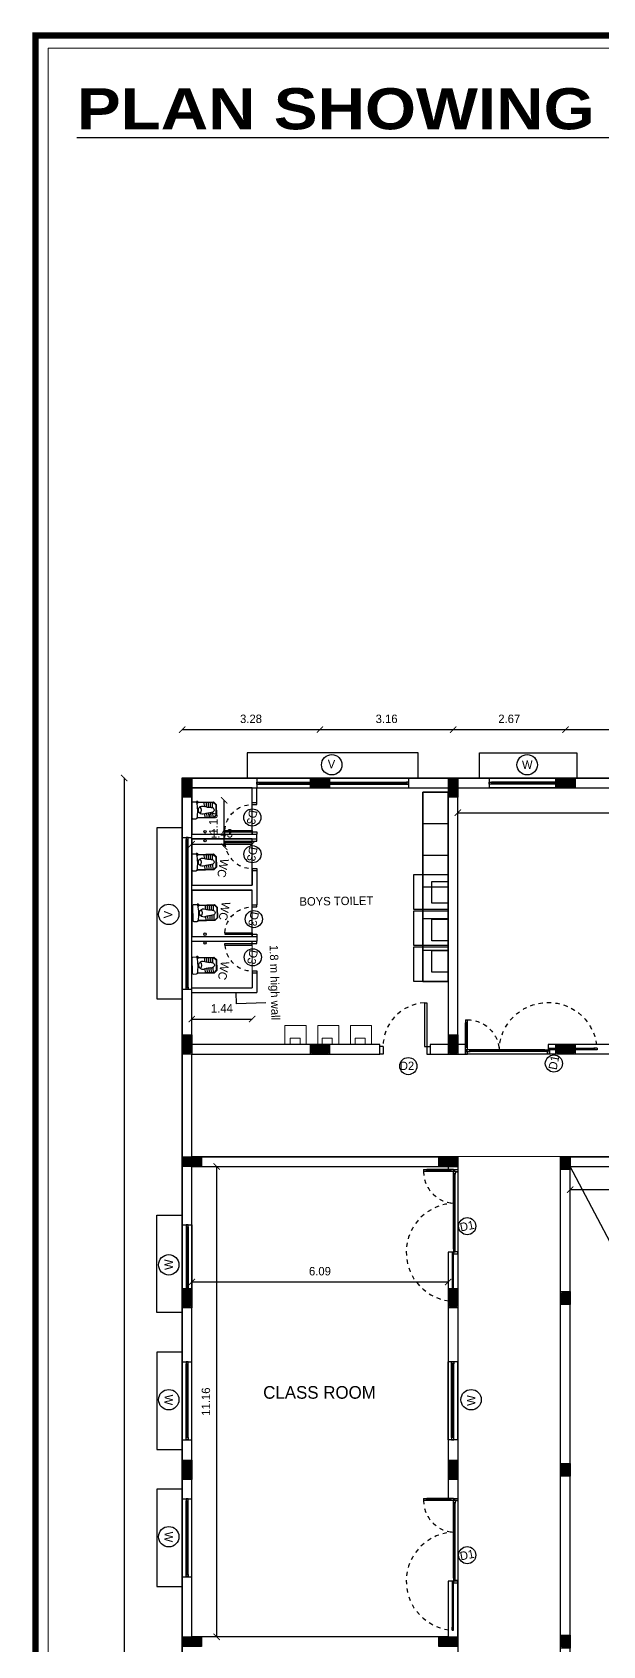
# Model space of a CAD drawing. Header units: metres. Extents: x 6102560 to 6120122, y -6664095 to -6659794.
# Drawn here: x 6102559.62 to 6102573.17, y -6659897.64 to -6659859.34 of the extents above; entities that cross this region are included whole.
import ezdxf

# ---------------------------------------------------------------- set-up
doc = ezdxf.new("R2010")
doc.units = ezdxf.units.M
doc.header["$LTSCALE"] = 500
doc.header["$MEASUREMENT"] = 0
for name, pattern in [('DASHED2', [0.375, 0.25, -0.125]), ('HIDDEN', [0.375, 0.25, -0.125]), ('PHANTOM2', [1.25, 0.625, -0.125, 0.125, -0.125, 0.125, -0.125])]:
    doc.linetypes.add(name, pattern=pattern)
doc.layers.get('0').update_dxf_attribs({"linetype": 'CONTINUOUS'})
doc.layers.get('Defpoints').update_dxf_attribs({"linetype": 'CONTINUOUS'})
for name, color, linetype in [('above', 250, 'DASHED2'), ('Bldg', 44, 'CONTINUOUS'), ('BLK_1_FLR_0_BLT_UP_AREA_DEDUCT', 26, 'CONTINUOUS'), ('BLK_1_FLR_0_CARPET_AREA', 10, 'CONTINUOUS'), ('BLK_1_FLR_0_CHAJJA', 6, 'CONTINUOUS'), ('BLK_1_FLR_0_REGULAR_ROOM_1', 117, 'CONTINUOUS'), ('BLK_1_FLR_0_URINAL', 235, 'CONTINUOUS'), ('BLK_1_FLR_0_WATER_CLOSET', 213, 'CONTINUOUS'), ('DOORTEXT', 13, 'CONTINUOUS'), ('ED', 30, 'CONTINUOUS'), ('FURN', 156, 'CONTINUOUS'), ('FURN1', 252, 'CONTINUOUS'), ('FURNITURE', 252, 'CONTINUOUS'), ('FURNITURES', 252, 'CONTINUOUS'), ('norms', 4, 'CONTINUOUS'), ('railing', 14, 'CONTINUOUS'), ('TEXT', 4, 'CONTINUOUS'), ('TOILET', 8, 'CONTINUOUS'), ('W-SCH', 205, 'CONTINUOUS'), ('wall', 125, 'CONTINUOUS'), ('WALL TILE', 251, 'CONTINUOUS'), ('wall1', 125, 'CONTINUOUS'), ('WINDOWS', 252, 'CONTINUOUS')]:
    doc.layers.add(name, color=color, linetype=linetype)
doc.layers.add('BLK_1_FLR_0_BATH', color=1, linetype='CONTINUOUS', lineweight=0)
doc.layers.add('BLK_1_FLR_1_WASH', color=243, linetype='CONTINUOUS', lineweight=5)
doc.layers.add('BLK_1_FLR_0_BLT_UP_AREA', color=26, linetype='CONTINUOUS', plot=False)
doc.styles.add('56', font='')
doc.styles.add('RM', font='GOTHIC.TTF')
doc.styles.add('S2', font='GOTHIC.TTF')
doc.styles.add('USA TEXT', font='GOTHIC.TTF')
doc.styles.get('56').set_extended_font_data('Arial Black')
doc.dimstyles.new('1-100-ED', dxfattribs={"dimtxt": 0.2, "dimasz": 0.15, "dimexe": 0.18, "dimexo": 0.0625, "dimgap": 0.15, "dimtad": 1, "dimzin": 0, "dimdsep": 46, "dimtxsty": 'USA TEXT', "dimblk": 'ARCHTICK', "dimcen": 0.1, "dimse1": 1, "dimse2": 1, "dimclrd": 256, "dimclrt": 256, "dimadec": 0, "dimazin": 0, "dimtfac": 1, "dimtofl": 0, "dimtmove": 0, "dimatfit": 3, "dimldrblk": 'ARCHTICK', "dimfxl": 0, "dimtolj": 1, "dimtzin": 0, "dimarcsym": 0})

# ---------------------------------------------------------------- blocks, each defined once
blk = doc.blocks.new('A$C62665808')
at = {"layer": 'FURNITURES', "color": 233}
for p, q in [((512, 100), (437, 100)), ((450, 62), (512, 62)), ((500, 78), (500, 84)), ((512, 84), (500, 84)), ((512, 78), (500, 78)), ((512, 84), (512, 100)), ((512, 62), (512, 78)), ((2288, 84), (2288, 100)), ((2288, 100), (2363, 100)), ((2288, 84), (2300, 84)), ((2288, 62), (2288, 78)), ((2288, 78), (2300, 78)), ((2350, 62), (2288, 62)), ((2300, 78), (2300, 84))]:
    blk.add_line(p, q, dxfattribs=at)
at = {"layer": 'FURNITURES', "color": 250}
for p, q in [((512, 100), (2288, 100)), ((512, 84), (2300, 84)), ((512, 78), (2300, 78)), ((512, 62), (2288, 62))]:
    blk.add_line(p, q, dxfattribs=at)
at = {"layer": 'FURNITURES', "color": 250, "linetype": 'HIDDEN', "ltscale": 0.5}
for centre, radius, start, end in [((437, 62), 1163, 359.9985, 178.1522), ((2350, 62), 750, 89.1025, 179.9987)]:
    blk.add_arc(centre, radius, start, end, dxfattribs=at)
at = {"layer": 'wall', "color": 7}
for p, q in [((2362, 812), (2362, 737)), ((2399, 812), (2362, 812)), ((2399, 812), (2399, 737)), ((2377, 737), (2362, 737)), ((2362, 737), (2363, 175)), ((2378, 175), (2377, 750)), ((2384, 750), (2377, 750)), ((2377, 737), (2377, 750)), ((2384, 175), (2384, 750)), ((2384, 737), (2384, 750)), ((2399, 737), (2384, 737)), ((2400, 175), (2399, 737)), ((-725, 137), (-650, 137)), ((-725, 137), (-725, 100)), ((-725, 100), (-650, 100)), ((363, 122), (-662, 122)), ((-662, 122), (-662, 116)), ((-650, 122), (-662, 122)), ((363, 116), (-662, 116)), ((-650, 116), (-662, 116)), ((-650, 137), (-650, 122)), ((363, 137), (-650, 137)), ((-650, 116), (-650, 100)), ((-650, 100), (363, 100)), ((437, 137), (363, 137)), ((363, 137), (363, 122)), ((363, 122), (375, 122)), ((363, 116), (363, 100)), ((363, 116), (375, 116)), ((363, 100), (437, 100)), ((375, 122), (375, 116)), ((437, 137), (437, 100)), ((437, 62), (437, 100)), ((437, 62), (450, 62)), ((2363, 62), (2350, 62)), ((2378, 175), (2363, 175)), ((2363, 175), (2363, 100)), ((2363, 62), (2363, 100)), ((2400, 100), (2363, 100)), ((2378, 175), (2378, 162)), ((2384, 162), (2378, 162)), ((2400, 175), (2384, 175)), ((2384, 175), (2384, 162)), ((2400, 100), (2400, 175))]:
    blk.add_line(p, q, dxfattribs=at)
for points in [[(437, 100), (400, 100), (400, 0), (450, 0), (450, 62)], [(2363, 100), (2400, 100), (2400, 0), (2350, 0), (2350, 62)]]:
    blk.add_lwpolyline(points, dxfattribs=at)
blk = doc.blocks.new('_ArchTick')
at = {"color": 0, "linetype": 'ByBlock', "const_width": 0.15}
blk.add_lwpolyline([(-0.5, -0.5), (0.5, 0.5)], dxfattribs=at)
blk = doc.blocks.new('*D54')
at = {"layer": 'Defpoints', "color": 0}
for p in [(6102563.412, -6659888.466), (6102569.502, -6659888.466), (6102569.502, -6659889.003)]:
    blk.add_point(p, dxfattribs=at)
at = {"layer": 'ED', "linetype": 'PHANTOM2', "lineweight": -2}
blk.add_line((6102563.412, -6659889.003), (6102569.502, -6659889.003), dxfattribs=at)
at = {"layer": 'ED', "lineweight": -2, "xscale": 0.15, "yscale": 0.15, "zscale": 0.15, "rotation": 180}
blk.add_blockref('_ArchTick', (6102563.412, -6659889.003), dxfattribs=at)
at = {"layer": 'ED', "lineweight": -2, "xscale": 0.15, "yscale": 0.15, "zscale": 0.15}
blk.add_blockref('_ArchTick', (6102569.502, -6659889.003), dxfattribs=at)
at = {"layer": 'ED', "insert": (6102566.457, -6659888.748), "char_height": 0.2, "attachment_point": 5, "style": 'USA TEXT'}
blk.add_mtext('\\A1;6.09', dxfattribs=at)
blk = doc.blocks.new('*D55')
at = {"layer": 'Defpoints', "color": 0}
for p in [(6102563.412, -6659886.262), (6102564.004, -6659886.262), (6102563.412, -6659897.422)]:
    blk.add_point(p, dxfattribs=at)
at = {"layer": 'ED', "linetype": 'PHANTOM2', "lineweight": -2}
blk.add_line((6102564.004, -6659897.422), (6102564.004, -6659886.262), dxfattribs=at)
at = {"layer": 'ED', "lineweight": -2, "xscale": 0.15, "yscale": 0.15, "zscale": 0.15}
for p, rotation in [((6102564.004, -6659886.262), 90), ((6102564.004, -6659897.422), 270)]:
    blk.add_blockref('_ArchTick', p, dxfattribs=dict(at, rotation=rotation))
at = {"layer": 'ED', "insert": (6102563.749, -6659891.842), "char_height": 0.2, "attachment_point": 5, "rotation": 90, "style": 'USA TEXT'}
blk.add_mtext('\\A1;11.16', dxfattribs=at)
blk = doc.blocks.new('*D71')
at = {"layer": 'Defpoints', "color": 0}
for p in [(6102569.732, -6659877.272), (6102579.482, -6659877.272), (6102579.482, -6659877.864)]:
    blk.add_point(p, dxfattribs=at)
at = {"layer": 'ED', "linetype": 'PHANTOM2', "lineweight": -2}
blk.add_line((6102569.732, -6659877.864), (6102579.482, -6659877.864), dxfattribs=at)
at = {"layer": 'ED', "lineweight": -2, "xscale": 0.15, "yscale": 0.15, "zscale": 0.15, "rotation": 180}
blk.add_blockref('_ArchTick', (6102569.732, -6659877.864), dxfattribs=at)
at = {"layer": 'ED', "lineweight": -2, "xscale": 0.15, "yscale": 0.15, "zscale": 0.15}
blk.add_blockref('_ArchTick', (6102579.482, -6659877.864), dxfattribs=at)
at = {"layer": 'ED', "insert": (6102574.607, -6659877.609), "char_height": 0.2, "attachment_point": 5, "style": 'USA TEXT'}
blk.add_mtext('\\A1;9.75', dxfattribs=at)
blk = doc.blocks.new('PIO-DOOR 750')
at = {"layer": 'FURN1'}
for p, q in [((-110, -50), (-110, 0)), ((0, -50), (-110, -50)), ((0, -50), (0, 0)), ((-110, -700), (-110, -750)), ((0, -700), (-110, -700)), ((0, -663), (0, -750)), ((649, -663), (0, -663)), ((649, -700), (0, -700)), ((649, -663), (649, -700))]:
    blk.add_line(p, q, dxfattribs=at)
at = {"layer": 'FURN1', "linetype": 'HIDDEN', "ltscale": 0.5}
blk.add_arc((0, -700), 650, 3.3033, 90.0041, dxfattribs=at)
blk = doc.blocks.new('WC')
at = {"layer": 'FURN'}
for p, q in [((-202, 17), (-202, 96)), ((-185, 0), (185, 0)), ((202, 17), (202, 96))]:
    blk.add_line(p, q, dxfattribs=at)
for centre, major_axis, start_param, end_param in [((-185, 96), (17.2, 1.6), 1.633768, 3.046673), ((-185, 17), (17.1, 2.3), 3.009476, 4.580273), ((0, -1066), (1193, 0), 1.412905, 1.728687), ((187, 99), (42.2, 0.3), 0.348549, 2.672025), ((196, 94), (36.7, -0.3), 0.590762, 2.508204), ((185, 17), (17.1, -2.3), -1.43868, 0.132116), ((185, 96), (17.2, -1.6), 0.09492, 1.507825)]:
    blk.add_ellipse(centre, major_axis=major_axis, ratio=1, start_param=start_param, end_param=end_param, dxfattribs=at)
at = {"layer": 'TOILET'}
for p, q in [((-128, 576), (-190, 514)), ((-190, 514), (-190, 115)), ((-124, 566), (-180, 510)), ((-180, 510), (-180, 119)), ((-55, 489), (-180, 489)), ((-59, 441), (-180, 441)), ((-60, 393), (-180, 393)), ((128, 576), (-128, 576)), ((124, 566), (-124, 566)), ((55, 489), (180, 489)), ((59, 441), (180, 441)), ((60, 393), (180, 393)), ((180, 510), (124, 566)), ((190, 514), (128, 576)), ((180, 141), (180, 510)), ((190, 141), (190, 514)), ((-190, 115), (-188, 113)), ((-69, 345), (-180, 345)), ((-86, 297), (-180, 297)), ((-180, 119), (-176, 114)), ((69, 345), (180, 345)), ((86, 297), (180, 297)), ((176, 114), (180, 119)), ((180, 119), (180, 127)), ((188, 113), (190, 115)), ((190, 115), (190, 130))]:
    blk.add_line(p, q, dxfattribs=at)
for centre, radius, start, end in [((-392, 429), 333, 335.8715, 5.7927), ((0, 463), 61.1, 352.8627, 180.2214), ((347, 420), 288, 173.0841, 206.1539), ((0, 250), 98.1, 153.8461, 26.1539)]:
    blk.add_arc(centre, radius, start, end, dxfattribs=at)
at = {"layer": 'WALL TILE', "ltscale": 0.5}
blk.add_arc((0, 98), 119, 49.7236, 130.2764, dxfattribs=at)
blk = doc.blocks.new('*D74')
at = {"layer": 'Defpoints', "color": 0}
for p in [(6102563.412, -6659882.017), (6102564.847, -6659882.017), (6102564.847, -6659882.763)]:
    blk.add_point(p, dxfattribs=at)
at = {"layer": 'ED', "lineweight": -2}
blk.add_line((6102563.412, -6659882.763), (6102564.847, -6659882.763), dxfattribs=at)
at = {"layer": 'ED', "lineweight": -2, "xscale": 0.15, "yscale": 0.15, "zscale": 0.15, "rotation": 180}
blk.add_blockref('_ArchTick', (6102563.412, -6659882.763), dxfattribs=at)
at = {"layer": 'ED', "lineweight": -2, "xscale": 0.15, "yscale": 0.15, "zscale": 0.15}
blk.add_blockref('_ArchTick', (6102564.847, -6659882.763), dxfattribs=at)
at = {"layer": 'ED', "insert": (6102564.129, -6659882.508), "char_height": 0.2, "attachment_point": 5, "style": 'USA TEXT'}
blk.add_mtext('\\A1;1.44', dxfattribs=at)
blk = doc.blocks.new('*D75')
at = {"layer": 'Defpoints', "color": 0}
for p in [(6102563.412, -6659878.674), (6102564.847, -6659878.611), (6102564.847, -6659878.674)]:
    blk.add_point(p, dxfattribs=at)
at = {"layer": 'ED', "lineweight": -2}
blk.add_line((6102563.412, -6659878.611), (6102564.847, -6659878.611), dxfattribs=at)
at = {"layer": 'ED', "lineweight": -2, "xscale": 0.15, "yscale": 0.15, "zscale": 0.15, "rotation": 180}
blk.add_blockref('_ArchTick', (6102563.412, -6659878.611), dxfattribs=at)
at = {"layer": 'ED', "lineweight": -2, "xscale": 0.15, "yscale": 0.15, "zscale": 0.15}
blk.add_blockref('_ArchTick', (6102564.847, -6659878.611), dxfattribs=at)
at = {"layer": 'ED', "insert": (6102564.129, -6659878.356), "char_height": 0.2, "attachment_point": 5, "style": 'USA TEXT'}
blk.add_mtext('\\A1;1.43', dxfattribs=at)
blk = doc.blocks.new('*D76')
at = {"layer": 'Defpoints', "color": 0}
for p in [(6102564.129, -6659877.574), (6102564.182, -6659877.574), (6102564.129, -6659878.674)]:
    blk.add_point(p, dxfattribs=at)
at = {"layer": 'ED', "lineweight": -2}
blk.add_line((6102564.182, -6659878.674), (6102564.182, -6659877.574), dxfattribs=at)
at = {"layer": 'ED', "lineweight": -2, "xscale": 0.15, "yscale": 0.15, "zscale": 0.15}
for p, rotation in [((6102564.182, -6659877.574), 90), ((6102564.182, -6659878.674), 270)]:
    blk.add_blockref('_ArchTick', p, dxfattribs=dict(at, rotation=rotation))
at = {"layer": 'ED', "insert": (6102563.927, -6659878.124), "char_height": 0.2, "attachment_point": 5, "rotation": 90, "style": 'USA TEXT'}
blk.add_mtext('\\A1;1.10', dxfattribs=at)
blk = doc.blocks.new('pillar')
h = blk.add_hatch(color=256)
h.dxf.hatch_style = 1
h.paths.add_polyline_path([(705689.1, -163837.8), (705689.1, -163853.8), (705696.1, -163853.8), (705696.1, -163837.8)])
h = blk.add_hatch(color=256)
h.dxf.hatch_style = 1
h.paths.add_polyline_path([(705809.1, -163844.8), (705825.1, -163844.8), (705825.1, -163837.8), (705809.1, -163837.8)])
h = blk.add_hatch(color=256)
h.dxf.hatch_style = 1
h.paths.add_polyline_path([(705938.1, -163837.8), (705938.1, -163853.8), (705945.1, -163853.8), (705945.1, -163837.8)])
h = blk.add_hatch(color=256)
h.dxf.hatch_style = 1
h.paths.add_polyline_path([(706038.6, -163844.8), (706054.6, -163844.8), (706054.6, -163837.8), (706038.6, -163837.8)])
h = blk.add_hatch(color=256)
h.dxf.hatch_style = 1
h.paths.add_polyline_path([(705689.1, -164077.8), (705689.1, -164093.8), (705696.1, -164093.8), (705696.1, -164077.8)])
h = blk.add_hatch(color=256)
h.dxf.hatch_style = 1
h.paths.add_polyline_path([(705938.1, -164077.8), (705938.1, -164093.8), (705945.1, -164093.8), (705945.1, -164077.8)])
h = blk.add_hatch(color=256)
h.dxf.hatch_style = 1
h.paths.add_polyline_path([(705809.1, -164093.8), (705825.1, -164093.8), (705825.1, -164086.8), (705809.1, -164086.8)])
h = blk.add_hatch(color=256)
h.dxf.hatch_style = 1
h.paths.add_polyline_path([(706038.6, -164093.8), (706054.6, -164093.8), (706054.6, -164086.8), (706038.6, -164086.8)])
h = blk.add_hatch(color=256)
h.dxf.hatch_style = 1
h.paths.add_polyline_path([(705689.1, -164198.8), (705705.1, -164198.8), (705705.1, -164191.8), (705689.1, -164191.8)])
h = blk.add_hatch(color=256)
h.dxf.hatch_style = 1
h.paths.add_polyline_path([(705929.1, -164198.8), (705945.1, -164198.8), (705945.1, -164191.8), (705929.1, -164191.8)])
h = blk.add_hatch(color=256)
h.dxf.hatch_style = 1
h.paths.add_polyline_path([(706050.1, -164191.8), (706043.1, -164191.8), (706043.1, -164201.8), (706050.1, -164201.8)])
h = blk.add_hatch(color=256)
h.dxf.hatch_style = 1
h.paths.add_polyline_path([(705696.1, -164330.8), (705696.1, -164314.8), (705689.1, -164314.8), (705689.1, -164330.8)])
h = blk.add_hatch(color=256)
h.dxf.hatch_style = 1
h.paths.add_polyline_path([(705945.1, -164330.8), (705945.1, -164314.8), (705938.1, -164314.8), (705938.1, -164330.8)])
h = blk.add_hatch(color=256)
h.dxf.hatch_style = 1
h.paths.add_polyline_path([(706043.1, -164327.8), (706050.1, -164327.8), (706050.1, -164317.8), (706043.1, -164317.8)])
h = blk.add_hatch(color=256)
h.dxf.hatch_style = 1
h.paths.add_polyline_path([(705696.1, -164491.3), (705696.1, -164475.3), (705689.1, -164475.3), (705689.1, -164491.3)])
h = blk.add_hatch(color=256)
h.dxf.hatch_style = 1
h.paths.add_polyline_path([(705945.1, -164491.3), (705945.1, -164475.3), (705938.1, -164475.3), (705938.1, -164491.3)])
h = blk.add_hatch(color=256)
h.dxf.hatch_style = 1
h.paths.add_polyline_path([(706043.1, -164488.3), (706050.1, -164488.3), (706050.1, -164478.3), (706043.1, -164478.3)])
at = {"ltscale": 0.05}
h = blk.add_hatch(color=256, dxfattribs=at)
h.dxf.hatch_style = 1
h.paths.add_polyline_path([(705689.1, -164647.3), (705705.1, -164647.3), (705705.1, -164640.3), (705689.1, -164640.3)])
h = blk.add_hatch(color=256, dxfattribs=at)
h.dxf.hatch_style = 1
h.paths.add_polyline_path([(705929.1, -164647.3), (705945.1, -164647.3), (705945.1, -164640.3), (705929.1, -164640.3)])
h = blk.add_hatch(color=256)
h.dxf.hatch_style = 1
h.paths.add_polyline_path([(706043.1, -164648.8), (706050.1, -164648.8), (706050.1, -164638.8), (706043.1, -164638.8)])
for points in [[(705688.1, -163854.8), (705688.1, -163836.8), (705697.1, -163836.8), (705697.1, -163854.8)], [(705689.1, -163853.8), (705689.1, -163837.8), (705696.1, -163837.8), (705696.1, -163853.8)], [(705826.1, -163845.8), (705808.1, -163845.8), (705808.1, -163836.8), (705826.1, -163836.8)], [(705825.1, -163844.8), (705809.1, -163844.8), (705809.1, -163837.8), (705825.1, -163837.8)], [(705937.1, -163854.8), (705937.1, -163836.8), (705946.1, -163836.8), (705946.1, -163854.8)], [(705938.1, -163853.8), (705938.1, -163837.8), (705945.1, -163837.8), (705945.1, -163853.8)], [(706055.6, -163845.8), (706037.6, -163845.8), (706037.6, -163836.8), (706055.6, -163836.8)], [(706054.6, -163844.8), (706038.6, -163844.8), (706038.6, -163837.8), (706054.6, -163837.8)], [(705688.1, -164094.8), (705688.1, -164076.8), (705697.1, -164076.8), (705697.1, -164094.8)], [(705689.1, -164093.8), (705689.1, -164077.8), (705696.1, -164077.8), (705696.1, -164093.8)], [(705937.1, -164094.8), (705937.1, -164076.8), (705946.1, -164076.8), (705946.1, -164094.8)], [(705938.1, -164093.8), (705938.1, -164077.8), (705945.1, -164077.8), (705945.1, -164093.8)], [(705826.1, -164094.8), (705808.1, -164094.8), (705808.1, -164085.8), (705826.1, -164085.8)], [(705825.1, -164093.8), (705809.1, -164093.8), (705809.1, -164086.8), (705825.1, -164086.8)], [(706055.6, -164094.8), (706037.6, -164094.8), (706037.6, -164085.8), (706055.6, -164085.8)], [(706054.6, -164093.8), (706038.6, -164093.8), (706038.6, -164086.8), (706054.6, -164086.8)], [(705706.1, -164199.8), (705688.1, -164199.8), (705688.1, -164190.8), (705706.1, -164190.8)], [(705705.1, -164198.8), (705689.1, -164198.8), (705689.1, -164191.8), (705705.1, -164191.8)], [(705946.1, -164199.8), (705928.1, -164199.8), (705928.1, -164190.8), (705946.1, -164190.8)], [(705945.1, -164198.8), (705929.1, -164198.8), (705929.1, -164191.8), (705945.1, -164191.8)], [(706042.1, -164190.8), (706051.1, -164190.8), (706051.1, -164202.8), (706042.1, -164202.8)], [(706043.1, -164191.8), (706050.1, -164191.8), (706050.1, -164201.8), (706043.1, -164201.8)], [(705697.1, -164313.8), (705697.1, -164331.8), (705688.1, -164331.8), (705688.1, -164313.8)], [(705696.1, -164314.8), (705696.1, -164330.8), (705689.1, -164330.8), (705689.1, -164314.8)], [(705946.1, -164313.8), (705946.1, -164331.8), (705937.1, -164331.8), (705937.1, -164313.8)], [(705945.1, -164314.8), (705945.1, -164330.8), (705938.1, -164330.8), (705938.1, -164314.8)], [(706051.1, -164328.8), (706042.1, -164328.8), (706042.1, -164316.8), (706051.1, -164316.8)], [(706050.1, -164327.8), (706043.1, -164327.8), (706043.1, -164317.8), (706050.1, -164317.8)], [(705697.1, -164474.3), (705697.1, -164492.3), (705688.1, -164492.3), (705688.1, -164474.3)], [(705696.1, -164475.3), (705696.1, -164491.3), (705689.1, -164491.3), (705689.1, -164475.3)], [(705946.1, -164474.3), (705946.1, -164492.3), (705937.1, -164492.3), (705937.1, -164474.3)], [(705945.1, -164475.3), (705945.1, -164491.3), (705938.1, -164491.3), (705938.1, -164475.3)], [(706051.1, -164489.3), (706042.1, -164489.3), (706042.1, -164477.3), (706051.1, -164477.3)], [(706050.1, -164488.3), (706043.1, -164488.3), (706043.1, -164478.3), (706050.1, -164478.3)], [(705706.1, -164648.3), (705688.1, -164648.3), (705688.1, -164639.3), (705706.1, -164639.3)], [(705705.1, -164647.3), (705689.1, -164647.3), (705689.1, -164640.3), (705705.1, -164640.3)], [(705946.1, -164648.3), (705928.1, -164648.3), (705928.1, -164639.3), (705946.1, -164639.3)], [(705945.1, -164647.3), (705929.1, -164647.3), (705929.1, -164640.3), (705945.1, -164640.3)], [(706051.1, -164649.8), (706042.1, -164649.8), (706042.1, -164637.8), (706051.1, -164637.8)], [(706050.1, -164648.8), (706043.1, -164648.8), (706043.1, -164638.8), (706050.1, -164638.8)]]:
    blk.add_lwpolyline(points, close=True)
blk.add_lwpolyline([(705946.1, -164094.8), (705955.1, -164094.8)])
blk = doc.blocks.new('*D119')
at = {"linetype": 'PHANTOM2', "lineweight": -2}
blk.add_line((6102561.805, -6659877.04), (6102561.805, -6659934.342), dxfattribs=at)
at = {"layer": 'Defpoints', "color": 0}
for p in [(6102563.182, -6659877.04), (6102561.805, -6659934.342), (6102563.182, -6659934.342)]:
    blk.add_point(p, dxfattribs=at)
at = {"lineweight": -2, "xscale": 0.15, "yscale": 0.15, "zscale": 0.15}
for p, rotation in [((6102561.805, -6659877.04), 90), ((6102561.805, -6659934.342), 270)]:
    blk.add_blockref('_ArchTick', p, dxfattribs=dict(at, rotation=rotation))
at = {"insert": (6102561.55, -6659905.691), "char_height": 0.2, "attachment_point": 5, "rotation": 90, "style": 'USA TEXT'}
blk.add_mtext('\\A1;57.30', dxfattribs=at)
blk = doc.blocks.new('*D38')
at = {"linetype": 'PHANTOM2', "lineweight": -2}
blk.add_line((6102563.182, -6659875.893), (6102566.458, -6659875.893), dxfattribs=at)
at = {"layer": 'Defpoints', "color": 0}
for p in [(6102566.458, -6659875.893), (6102563.182, -6659877.04), (6102566.458, -6659877.04)]:
    blk.add_point(p, dxfattribs=at)
at = {"lineweight": -2, "xscale": 0.15, "yscale": 0.15, "zscale": 0.15, "rotation": 180}
blk.add_blockref('_ArchTick', (6102563.182, -6659875.893), dxfattribs=at)
at = {"lineweight": -2, "xscale": 0.15, "yscale": 0.15, "zscale": 0.15}
blk.add_blockref('_ArchTick', (6102566.458, -6659875.893), dxfattribs=at)
at = {"insert": (6102564.82, -6659875.638), "char_height": 0.2, "attachment_point": 5, "style": 'USA TEXT'}
blk.add_mtext('\\A1;3.28', dxfattribs=at)
blk = doc.blocks.new('*D39')
at = {"linetype": 'PHANTOM2', "lineweight": -2}
blk.add_line((6102566.458, -6659875.893), (6102569.621, -6659875.893), dxfattribs=at)
at = {"layer": 'Defpoints', "color": 0}
for p in [(6102569.621, -6659875.893), (6102569.621, -6659876.41), (6102566.458, -6659877.04)]:
    blk.add_point(p, dxfattribs=at)
at = {"lineweight": -2, "xscale": 0.15, "yscale": 0.15, "zscale": 0.15, "rotation": 180}
blk.add_blockref('_ArchTick', (6102566.458, -6659875.893), dxfattribs=at)
at = {"lineweight": -2, "xscale": 0.15, "yscale": 0.15, "zscale": 0.15}
blk.add_blockref('_ArchTick', (6102569.621, -6659875.893), dxfattribs=at)
at = {"insert": (6102568.04, -6659875.638), "char_height": 0.2, "attachment_point": 5, "style": 'USA TEXT'}
blk.add_mtext('\\A1;3.16', dxfattribs=at)
blk = doc.blocks.new('*D40')
at = {"linetype": 'PHANTOM2', "lineweight": -2}
blk.add_line((6102569.621, -6659875.893), (6102572.288, -6659875.893), dxfattribs=at)
at = {"layer": 'Defpoints', "color": 0}
for p in [(6102572.288, -6659875.893), (6102569.621, -6659876.41), (6102572.288, -6659877.04)]:
    blk.add_point(p, dxfattribs=at)
at = {"lineweight": -2, "xscale": 0.15, "yscale": 0.15, "zscale": 0.15, "rotation": 180}
blk.add_blockref('_ArchTick', (6102569.621, -6659875.893), dxfattribs=at)
at = {"lineweight": -2, "xscale": 0.15, "yscale": 0.15, "zscale": 0.15}
blk.add_blockref('_ArchTick', (6102572.288, -6659875.893), dxfattribs=at)
at = {"insert": (6102570.954, -6659875.638), "char_height": 0.2, "attachment_point": 5, "style": 'USA TEXT'}
blk.add_mtext('\\A1;2.67', dxfattribs=at)
blk = doc.blocks.new('*D41')
at = {"linetype": 'PHANTOM2', "lineweight": -2}
blk.add_line((6102572.288, -6659875.893), (6102575.532, -6659875.893), dxfattribs=at)
at = {"layer": 'Defpoints', "color": 0}
for p in [(6102575.532, -6659875.893), (6102572.288, -6659877.04), (6102575.532, -6659877.04)]:
    blk.add_point(p, dxfattribs=at)
at = {"lineweight": -2, "xscale": 0.15, "yscale": 0.15, "zscale": 0.15, "rotation": 180}
blk.add_blockref('_ArchTick', (6102572.288, -6659875.893), dxfattribs=at)
at = {"lineweight": -2, "xscale": 0.15, "yscale": 0.15, "zscale": 0.15}
blk.add_blockref('_ArchTick', (6102575.532, -6659875.893), dxfattribs=at)
at = {"insert": (6102573.91, -6659875.638), "char_height": 0.2, "attachment_point": 5, "style": 'USA TEXT'}
blk.add_mtext('\\A1;3.24', dxfattribs=at)
blk = doc.blocks.new('*D143')
at = {"linetype": 'PHANTOM2', "lineweight": -2}
blk.add_line((6102572.402, -6659886.81), (6102587.642, -6659886.81), dxfattribs=at)
at = {"layer": 'Defpoints', "color": 0}
for p in [(6102572.402, -6659886.262), (6102587.642, -6659886.262), (6102587.642, -6659886.81)]:
    blk.add_point(p, dxfattribs=at)
at = {"lineweight": -2, "xscale": 0.15, "yscale": 0.15, "zscale": 0.15, "rotation": 180}
blk.add_blockref('_ArchTick', (6102572.402, -6659886.81), dxfattribs=at)
at = {"lineweight": -2, "xscale": 0.15, "yscale": 0.15, "zscale": 0.15}
blk.add_blockref('_ArchTick', (6102587.642, -6659886.81), dxfattribs=at)
at = {"insert": (6102580.022, -6659886.555), "char_height": 0.2, "attachment_point": 5, "style": 'USA TEXT'}
blk.add_mtext('\\A1;15.24', dxfattribs=at)

msp = doc.modelspace()

# ---------------------------------------------------------------- linework, layer by layer
for p, q in [((6102596.41637, -6659883.59357), (6102571.91363, -6659883.59363)), ((6102563.4105, -6659886.03155), (6102569.7351, -6659886.03155)), ((6102569.7319, -6659886.26356), (6102569.73198, -6659917.22072))]:
    msp.add_line(p, q)
at = {"lineweight": 35, "ltscale": 10, "const_width": 0.15}
msp.add_lwpolyline([(6102559.69836, -6659859.41635), (6102669.66827, -6659859.41635), (6102669.66827, -6659941.00679), (6102559.69836, -6659941.00679)], close=True, dxfattribs=at)
at = {"lineweight": 0, "ltscale": 10}
msp.add_lwpolyline([(6102559.99836, -6659859.71635), (6102669.36827, -6659859.71635), (6102669.36827, -6659940.70679), (6102559.99836, -6659940.70679)], close=True, dxfattribs=at)
at = {"color": 15}
for points in [[(6102596.6337, -6659886.01249), (6102563.4119, -6659886.03235), (6102563.4119, -6659883.59235), (6102567.8766, -6659883.59238), (6102567.8766, -6659883.36223), (6102563.41192, -6659883.36226), (6102563.41194, -6659877.27249), (6102563.41193, -6659877.27249), (6102569.50191, -6659877.27252), (6102569.50189, -6659883.36223), (6102569.0766, -6659883.36223), (6102569.07657, -6659883.59235), (6102569.91359, -6659883.59234), (6102569.91366, -6659883.36235), (6102569.7319, -6659883.36235), (6102569.7319, -6659877.27235), (6102579.4819, -6659877.27235)], [(6102569.7319, -6659897.65235), (6102569.7319, -6659896.10439), (6102569.50154, -6659896.10446), (6102569.5019, -6659897.42235), (6102563.4119, -6659897.42235), (6102563.41154, -6659886.26235), (6102569.7319, -6659886.26235), (6102569.7319, -6659886.03235), (6102569.7351, -6659886.03235)], [(6102572.1719, -6659886.03055), (6102587.8707, -6659886.01898)]]:
    msp.add_lwpolyline(points, dxfattribs=at)
at = {"linetype": 'PHANTOM2', "ltscale": 500}
msp.add_lwpolyline([(6102587.6421, -6659915.13435), (6102572.4019, -6659886.26235)], dxfattribs=at)
at = {"color": 15, "linetype": 'Continuous'}
msp.add_lwpolyline([(6102572.4019, -6659886.26235), (6102587.6421, -6659886.26235), (6102587.6421, -6659915.13435), (6102572.4019, -6659915.13435)], close=True, dxfattribs=at)
at = {"layer": 'above'}
for points in [[(6102568.79189, -6659877.04256), (6102568.79189, -6659876.44256), (6102564.73188, -6659876.44251), (6102564.73189, -6659877.04241)], [(6102570.24927, -6659877.04224), (6102570.24927, -6659876.44224), (6102572.55959, -6659876.44218), (6102572.55958, -6659877.04208)], [(6102563.18183, -6659878.22236), (6102562.58183, -6659878.22235), (6102562.58177, -6659882.28237), (6102563.18167, -6659882.28236)], [(6102563.1818, -6659889.72477), (6102562.5818, -6659889.72478), (6102562.58175, -6659887.41446), (6102563.18165, -6659887.41447)], [(6102563.18179, -6659890.66692), (6102562.58179, -6659890.66691), (6102562.58173, -6659892.97723), (6102563.18163, -6659892.97722)], [(6102563.1818, -6659893.91935), (6102562.5818, -6659893.91934), (6102562.58175, -6659896.22966), (6102563.18165, -6659896.22966)]]:
    msp.add_lwpolyline(points, dxfattribs=at)
at = {"layer": 'Bldg'}
for p, q in [((6102564.8469, -6659877.62235), (6102564.8469, -6659877.27235)), ((6102564.9619, -6659877.62235), (6102564.9619, -6659877.27235)), ((6102564.8469, -6659877.62235), (6102564.9619, -6659877.62235)), ((6102563.4119, -6659878.37235), (6102564.9619, -6659878.37235)), ((6102563.4119, -6659878.48735), (6102564.9619, -6659878.48735)), ((6102564.9619, -6659878.48735), (6102564.9619, -6659878.37235)), ((6102564.8469, -6659879.23735), (6102564.9619, -6659879.23735)), ((6102564.8469, -6659879.23735), (6102564.8469, -6659879.58735)), ((6102564.9619, -6659879.23735), (6102564.9619, -6659880.05235)), ((6102563.4119, -6659879.58735), (6102564.8469, -6659879.58735)), ((6102563.4119, -6659879.70235), (6102564.8469, -6659879.70235)), ((6102564.8469, -6659880.05235), (6102564.8469, -6659879.70235)), ((6102564.8469, -6659880.05235), (6102564.9619, -6659880.05235)), ((6102563.4119, -6659880.80235), (6102564.9619, -6659880.80235)), ((6102564.9619, -6659880.80235), (6102564.9619, -6659880.91735)), ((6102563.4119, -6659880.91735), (6102564.9619, -6659880.91735)), ((6102563.4119, -6659882.01735), (6102564.8469, -6659882.01735)), ((6102564.8469, -6659881.66735), (6102564.9619, -6659881.66735)), ((6102564.8469, -6659881.66735), (6102564.8469, -6659882.01735)), ((6102564.9619, -6659881.66735), (6102564.9619, -6659882.13235)), ((6102563.4119, -6659882.13235), (6102564.9619, -6659882.13235))]:
    msp.add_line(p, q, dxfattribs=at)
at = {"layer": 'BLK_1_FLR_0_BATH', "color": 1}
msp.add_lwpolyline([(6102563.4119, -6659882.01735), (6102564.8469, -6659882.01735), (6102564.8469, -6659880.91735), (6102563.4119, -6659880.91735)], close=True, dxfattribs=at)
at = {"layer": 'BLK_1_FLR_0_BLT_UP_AREA', "color": 26, "linetype": 'Continuous'}
msp.add_lwpolyline([(6102563.1819, -6659877.04235), (6102596.8623, -6659877.04235), (6102596.8623, -6659934.34235), (6102563.1819, -6659934.34235)], close=True, dxfattribs=at)
at = {"layer": 'BLK_1_FLR_0_BLT_UP_AREA_DEDUCT', "color": 26, "linetype": 'Continuous'}
msp.add_lwpolyline([(6102572.4019, -6659886.26235), (6102587.6421, -6659886.26235), (6102587.6421, -6659915.13435), (6102572.4019, -6659915.13435)], close=True, dxfattribs=at)
at = {"layer": 'BLK_1_FLR_0_CARPET_AREA', "color": 15}
msp.add_lwpolyline([(6102572.1719, -6659886.03235), (6102587.8707, -6659886.03235), (6102587.8707, -6659915.36435), (6102572.1719, -6659915.36435)], close=True, dxfattribs=at)
at = {"layer": 'BLK_1_FLR_0_CHAJJA', "linetype": 'Continuous'}
for points in [[(6102568.79189, -6659877.04264), (6102568.79189, -6659876.44267), (6102564.73188, -6659876.44272), (6102564.73189, -6659877.04252)], [(6102570.24927, -6659877.04231), (6102570.24927, -6659876.44235), (6102572.55959, -6659876.4424), (6102572.55958, -6659877.04219)], [(6102563.1819, -6659878.22236), (6102562.58194, -6659878.22235), (6102562.58199, -6659882.28237), (6102563.18178, -6659882.28236)], [(6102563.18188, -6659889.72477), (6102562.58191, -6659889.72478), (6102562.58196, -6659887.41446), (6102563.18176, -6659887.41447)], [(6102563.18186, -6659890.66692), (6102562.5819, -6659890.66691), (6102562.58195, -6659892.97723), (6102563.18174, -6659892.97722)], [(6102563.18188, -6659893.91935), (6102562.58191, -6659893.91934), (6102562.58196, -6659896.22966), (6102563.18176, -6659896.22966)]]:
    msp.add_lwpolyline(points, close=True, dxfattribs=at)
at = {"layer": 'BLK_1_FLR_0_REGULAR_ROOM_1', "color": 3, "linetype": 'Continuous'}
msp.add_lwpolyline([(6102569.96359, -6659883.59235), (6102569.96359, -6659883.5299), (6102569.91363, -6659883.5299), (6102569.91366, -6659883.37118), (6102569.7319, -6659883.36235), (6102569.7319, -6659877.27235), (6102579.4819, -6659877.27235), (6102579.4819, -6659883.36235), (6102579.20656, -6659883.36235), (6102579.20657, -6659883.5299), (6102579.19415, -6659883.5299), (6102579.19415, -6659883.59235), (6102577.29407, -6659883.59241), (6102577.29407, -6659883.52996), (6102577.28158, -6659883.52996), (6102577.28158, -6659883.36235), (6102571.87616, -6659883.36235), (6102571.87616, -6659883.5299), (6102571.86367, -6659883.5299), (6102571.86367, -6659883.59235), (6102569.96359, -6659883.59235)], close=True, dxfattribs=at)
msp.add_lwpolyline([(6102569.73152, -6659896.09186), (6102569.66907, -6659896.09186), (6102569.66909, -6659896.10439), (6102569.50154, -6659896.10432), (6102569.5019, -6659897.42235), (6102563.4119, -6659897.42235), (6102563.41154, -6659886.26235), (6102569.50154, -6659886.26235), (6102569.50154, -6659886.37223), (6102569.66909, -6659886.37222), (6102569.66909, -6659886.38464), (6102569.73154, -6659886.38463), (6102569.7316, -6659888.28471), (6102569.66915, -6659888.28472), (6102569.66915, -6659888.29721), (6102569.50154, -6659888.29721), (6102569.50159, -6659894.1793), (6102569.66914, -6659894.1793), (6102569.66914, -6659894.19179), (6102569.73159, -6659894.19179), (6102569.73152, -6659896.09186)], dxfattribs=at)
at = {"layer": 'BLK_1_FLR_0_URINAL', "ltscale": 400}
for points in [[(6102568.68925, -6659879.33518), (6102569.50216, -6659879.33518), (6102569.50216, -6659880.16173), (6102568.68925, -6659880.16173)], [(6102568.68919, -6659880.19149), (6102569.5021, -6659880.19149), (6102569.5021, -6659881.01804), (6102568.68919, -6659881.01804)], [(6102568.68899, -6659881.0478), (6102569.5019, -6659881.0478), (6102569.5019, -6659881.87434), (6102568.68899, -6659881.87434)]]:
    msp.add_lwpolyline(points, close=True, dxfattribs=at)
at = {"layer": 'BLK_1_FLR_0_WATER_CLOSET', "color": 1}
for points in [[(6102563.4119, -6659878.37235), (6102564.8469, -6659878.37235), (6102564.8469, -6659877.27235), (6102563.4119, -6659877.27235)], [(6102563.4119, -6659879.58735), (6102564.8469, -6659879.58735), (6102564.8469, -6659878.48735), (6102563.4119, -6659878.48735)], [(6102563.4119, -6659880.80235), (6102564.8469, -6659880.80235), (6102564.8469, -6659879.70235), (6102563.4119, -6659879.70235)]]:
    msp.add_lwpolyline(points, close=True, dxfattribs=at)
at = {"layer": 'BLK_1_FLR_0_WATER_CLOSET', "color": 60}
for points in [[(6102569.11603, -6659879.49797), (6102569.5019, -6659879.49797), (6102569.5019, -6659880.01203), (6102569.11603, -6659880.01203)], [(6102569.11603, -6659880.39282), (6102569.5019, -6659880.39282), (6102569.5019, -6659880.90688), (6102569.11603, -6659880.90688)], [(6102569.11603, -6659881.13598), (6102569.5019, -6659881.13598), (6102569.5019, -6659881.65004), (6102569.11603, -6659881.65004)]]:
    msp.add_lwpolyline(points, close=True, dxfattribs=at)
for centre in [(6102563.7273, -6659878.31699), (6102563.7273, -6659878.52594), (6102563.72733, -6659880.74699), (6102563.72733, -6659880.95594)]:
    msp.add_circle(centre, 0.03, dxfattribs=at)
at = {"layer": 'BLK_1_FLR_1_WASH', "color": 56}
for points in [[(6102565.62685, -6659882.91235), (6102565.62685, -6659883.36235), (6102566.12685, -6659883.36235), (6102566.12685, -6659882.91235)], [(6102566.4033, -6659882.91235), (6102566.4033, -6659883.36235), (6102566.9033, -6659883.36235), (6102566.9033, -6659882.91235)]]:
    msp.add_lwpolyline(points, close=True, dxfattribs=at)
at = {"layer": 'BLK_1_FLR_1_WASH', "color": 55}
msp.add_lwpolyline([(6102567.18451, -6659882.91235), (6102567.18451, -6659883.36235), (6102567.68451, -6659883.36235), (6102567.68451, -6659882.91235)], close=True, dxfattribs=at)
at = {"layer": 'BLK_1_FLR_1_WASH', "color": 60}
for points in [[(6102565.98658, -6659883.21784), (6102565.98658, -6659883.36064), (6102565.74773, -6659883.36064), (6102565.74773, -6659883.21784)], [(6102566.75094, -6659883.2166), (6102566.75094, -6659883.3594), (6102566.51208, -6659883.3594), (6102566.51208, -6659883.2166)], [(6102567.53216, -6659883.2166), (6102567.53216, -6659883.3594), (6102567.2933, -6659883.3594), (6102567.2933, -6659883.2166)]]:
    msp.add_lwpolyline(points, close=True, dxfattribs=at)
at = {"layer": 'ED'}
for p, q in [((6102564.47122, -6659882.40085), (6102564.46716, -6659882.13235)), ((6102565.17174, -6659882.37613), (6102564.47122, -6659882.40085))]:
    msp.add_line(p, q, dxfattribs=at)
at = {"layer": 'FURN1'}
for points in [[(6102564.96189, -6659877.13973), (6102565.01189, -6659877.13973), (6102565.0119, -6659877.18973), (6102564.9619, -6659877.18973)], [(6102564.96252, -6659877.13973), (6102565.01252, -6659877.13973), (6102565.01252, -6659877.18973), (6102564.96252, -6659877.18973)], [(6102568.56127, -6659877.13967), (6102568.51127, -6659877.13967), (6102568.51127, -6659877.18967), (6102568.56127, -6659877.18967)], [(6102568.56189, -6659877.13967), (6102568.51189, -6659877.13967), (6102568.51189, -6659877.18967), (6102568.56189, -6659877.18967)], [(6102570.47927, -6659877.13934), (6102570.52927, -6659877.13934), (6102570.52927, -6659877.18934), (6102570.47927, -6659877.18934)], [(6102570.47989, -6659877.13934), (6102570.52989, -6659877.13934), (6102570.52989, -6659877.18934), (6102570.47989, -6659877.18934)], [(6102572.32895, -6659877.13938), (6102572.27895, -6659877.13937), (6102572.27895, -6659877.18937), (6102572.32895, -6659877.18938)], [(6102572.32958, -6659877.13937), (6102572.27958, -6659877.13937), (6102572.27958, -6659877.18937), (6102572.32958, -6659877.18937)], [(6102563.27893, -6659878.45236), (6102563.27893, -6659878.50236), (6102563.32893, -6659878.50235), (6102563.32893, -6659878.45235)], [(6102563.27893, -6659878.45298), (6102563.27894, -6659878.50298), (6102563.32894, -6659878.50298), (6102563.32893, -6659878.45298)], [(6102563.279, -6659882.05173), (6102563.27899, -6659882.00173), (6102563.32899, -6659882.00172), (6102563.329, -6659882.05172)], [(6102563.27899, -6659882.05235), (6102563.27899, -6659882.00235), (6102563.32899, -6659882.00235), (6102563.32899, -6659882.05235)], [(6102563.27894, -6659887.64447), (6102563.27894, -6659887.69447), (6102563.32894, -6659887.69447), (6102563.32894, -6659887.64447)], [(6102563.27894, -6659887.64509), (6102563.27894, -6659887.69509), (6102563.32894, -6659887.6951), (6102563.32894, -6659887.6451)], [(6102563.27891, -6659889.49415), (6102563.27891, -6659889.44415), (6102563.32891, -6659889.44416), (6102563.32891, -6659889.49416)], [(6102563.27891, -6659889.49478), (6102563.27891, -6659889.44478), (6102563.32891, -6659889.44478), (6102563.32891, -6659889.49478)], [(6102563.27889, -6659890.89691), (6102563.27889, -6659890.94691), (6102563.32889, -6659890.94691), (6102563.32889, -6659890.89691)], [(6102563.27889, -6659890.89754), (6102563.2789, -6659890.94754), (6102563.3289, -6659890.94754), (6102563.32889, -6659890.89754)], [(6102569.63448, -6659890.8967), (6102569.63449, -6659890.9467), (6102569.58449, -6659890.94671), (6102569.58448, -6659890.89671)], [(6102569.63448, -6659890.89733), (6102569.63448, -6659890.94733), (6102569.58448, -6659890.94733), (6102569.58448, -6659890.89733)], [(6102563.27893, -6659892.74722), (6102563.27892, -6659892.69722), (6102563.32892, -6659892.69722), (6102563.32893, -6659892.74722)], [(6102563.27893, -6659892.7466), (6102563.27893, -6659892.6966), (6102563.32893, -6659892.6966), (6102563.32893, -6659892.7466)], [(6102569.63457, -6659892.74639), (6102569.63457, -6659892.69639), (6102569.58457, -6659892.69639), (6102569.58457, -6659892.74639)], [(6102569.63457, -6659892.74702), (6102569.63457, -6659892.69702), (6102569.58457, -6659892.69702), (6102569.58457, -6659892.74702)], [(6102563.27891, -6659894.14935), (6102563.27891, -6659894.19935), (6102563.32891, -6659894.19934), (6102563.32891, -6659894.14934)], [(6102563.27891, -6659894.14997), (6102563.27891, -6659894.19997), (6102563.32891, -6659894.19997), (6102563.32891, -6659894.14997)], [(6102563.27894, -6659895.99903), (6102563.27894, -6659895.94903), (6102563.32894, -6659895.94903), (6102563.32894, -6659895.99903)], [(6102563.27894, -6659895.99966), (6102563.27894, -6659895.94966), (6102563.32894, -6659895.94965), (6102563.32894, -6659895.99965)]]:
    msp.add_lwpolyline(points, close=True, dxfattribs=at)
at = {"layer": 'FURNITURE', "linetype": 'HIDDEN', "ltscale": 0.2}
for p, q in [((6102564.96252, -6659877.13973), (6102568.51189, -6659877.13967)), ((6102564.96252, -6659877.18973), (6102568.51127, -6659877.18967)), ((6102572.27895, -6659877.13941), (6102570.52927, -6659877.13934)), ((6102572.27958, -6659877.18937), (6102570.52989, -6659877.18935)), ((6102563.279, -6659882.05173), (6102563.27893, -6659878.50236)), ((6102563.329, -6659882.05172), (6102563.32894, -6659878.50298)), ((6102563.27898, -6659887.69509), (6102563.27891, -6659889.44478)), ((6102563.32894, -6659887.69447), (6102563.32891, -6659889.44416)), ((6102563.27896, -6659892.6966), (6102563.27889, -6659890.94691)), ((6102563.32892, -6659892.69722), (6102563.3289, -6659890.94754)), ((6102569.58457, -6659892.69702), (6102569.58448, -6659890.94733)), ((6102569.63453, -6659892.69639), (6102569.63449, -6659890.9467)), ((6102563.27898, -6659895.94903), (6102563.27891, -6659894.19935)), ((6102563.32894, -6659895.94965), (6102563.32891, -6659894.19997))]:
    msp.add_line(p, q, dxfattribs=at)
at = {"layer": 'FURNITURE', "color": 4, "linetype": 'HIDDEN', "ltscale": 0.2}
for p, q in [((6102565.01252, -6659877.16473), (6102568.51189, -6659877.16467)), ((6102572.27895, -6659877.16437), (6102570.52927, -6659877.16435)), ((6102563.30399, -6659882.00173), (6102563.30394, -6659878.50235)), ((6102563.30394, -6659887.69509), (6102563.30391, -6659889.44478)), ((6102563.30393, -6659892.6966), (6102563.3039, -6659890.94691)), ((6102569.60957, -6659892.69639), (6102569.60948, -6659890.94671)), ((6102563.30394, -6659895.94903), (6102563.30391, -6659894.19934))]:
    msp.add_line(p, q, dxfattribs=at)
at = {"layer": 'norms', "color": 6}
msp.add_lwpolyline([(6102569.5019, -6659881.87434), (6102569.5019, -6659877.37434), (6102568.9019, -6659877.37434), (6102568.9019, -6659881.87434)], close=True, dxfattribs=at)
at = {"layer": 'railing'}
for p, q in [((6102568.9019, -6659877.37434), (6102569.5019, -6659877.37434)), ((6102568.9019, -6659881.87434), (6102568.9019, -6659877.37434)), ((6102568.9019, -6659878.12434), (6102569.5019, -6659878.12434)), ((6102568.9019, -6659878.87434), (6102569.5019, -6659878.87434)), ((6102568.9019, -6659879.62434), (6102569.5019, -6659879.62434)), ((6102568.9019, -6659880.37434), (6102569.5019, -6659880.37434)), ((6102568.9019, -6659881.12434), (6102569.5019, -6659881.12434)), ((6102568.9019, -6659881.87434), (6102569.5019, -6659881.87434))]:
    msp.add_line(p, q, dxfattribs=at)
at = {"layer": 'W-SCH'}
for centre, radius in [((6102566.73721, -6659876.72724), 0.24242), ((6102571.3788, -6659876.72684), 0.24242), ((6102564.85093, -6659877.97666), 0.20375), ((6102564.85384, -6659878.85063), 0.20375), ((6102562.8665, -6659880.27704), 0.24242), ((6102564.88635, -6659880.38957), 0.20375), ((6102564.86147, -6659881.29565), 0.20375), ((6102568.55559, -6659883.87854), 0.20375), ((6102572.01459, -6659883.81664), 0.20375), ((6102569.95575, -6659887.67889), 0.20375), ((6102562.86641, -6659888.59525), 0.24242), ((6102562.86639, -6659891.79644), 0.24242), ((6102570.04704, -6659891.79621), 0.24242), ((6102562.86641, -6659895.04887), 0.24242), ((6102569.95575, -6659895.48604), 0.20375)]:
    msp.add_circle(centre, radius, dxfattribs=at)
at = {"layer": 'wall'}
msp.add_lwpolyline([(6102596.8623, -6659877.04235), (6102563.1819, -6659877.04235), (6102563.1819, -6659934.34235), (6102596.8623, -6659934.34235)], close=True, dxfattribs=at)
at = {"layer": 'wall1'}
for p, q in [((6102564.96189, -6659877.04263), (6102564.9619, -6659877.27273)), ((6102568.56189, -6659877.04256), (6102568.5619, -6659877.27268)), ((6102570.47927, -6659877.04224), (6102570.47926, -6659877.27235)), ((6102572.32958, -6659877.04228), (6102572.32957, -6659877.27238)), ((6102563.18183, -6659878.45236), (6102563.41194, -6659878.45235)), ((6102563.18189, -6659882.05236), (6102563.412, -6659882.05235)), ((6102567.8766, -6659883.59238), (6102567.8766, -6659883.36238)), ((6102569.0766, -6659883.36235), (6102569.0766, -6659883.59235)), ((6102563.18184, -6659887.64446), (6102563.41194, -6659887.64447)), ((6102563.1818, -6659889.49477), (6102563.41191, -6659889.49478)), ((6102563.18179, -6659890.89692), (6102563.4119, -6659890.89691)), ((6102569.73159, -6659890.8967), (6102569.50148, -6659890.89671)), ((6102563.18183, -6659892.74723), (6102563.41193, -6659892.74722)), ((6102569.73167, -6659892.74701), (6102569.50157, -6659892.74702)), ((6102563.1818, -6659894.14935), (6102563.41191, -6659894.14934)), ((6102563.18184, -6659895.99966), (6102563.41194, -6659895.99965))]:
    msp.add_line(p, q, dxfattribs=at)
at = {"layer": 'WINDOWS'}
for p, q in [((6102564.96189, -6659877.04263), (6102568.56189, -6659877.04257)), ((6102572.32958, -6659877.04232), (6102570.47927, -6659877.04224)), ((6102564.9619, -6659877.27266), (6102568.5619, -6659877.27261)), ((6102572.32957, -6659877.27227), (6102570.47926, -6659877.27228)), ((6102563.18189, -6659882.05236), (6102563.18184, -6659878.45236)), ((6102563.41193, -6659882.05235), (6102563.41187, -6659878.45235)), ((6102563.18188, -6659887.64446), (6102563.18181, -6659889.49477)), ((6102563.41184, -6659887.64447), (6102563.41184, -6659889.49478)), ((6102563.18187, -6659892.74723), (6102563.18179, -6659890.89692)), ((6102563.41182, -6659892.74722), (6102563.41183, -6659890.89691)), ((6102569.50168, -6659892.74702), (6102569.50155, -6659890.89671)), ((6102569.73163, -6659892.74701), (6102569.73158, -6659890.8967)), ((6102563.18188, -6659895.99966), (6102563.18181, -6659894.14935)), ((6102563.41184, -6659895.99965), (6102563.41184, -6659894.14934))]:
    msp.add_line(p, q, dxfattribs=at)

# ---------------------------------------------------------------- block references
at = {"xscale": 0.0254, "yscale": 0.0254, "zscale": 0.0254}
msp.add_blockref('pillar', (6084638.70511, -6655715.58534), dxfattribs=at)
at = {"layer": 'ED', "xscale": -0.001, "yscale": 0.001, "zscale": 0.001, "rotation": 271.3014025325268}
for p in [(6102563.41805, -6659877.80917), (6102563.41805, -6659879.04595), (6102563.44355, -6659880.24869), (6102563.42672, -6659881.49278)]:
    msp.add_blockref('WC', p, dxfattribs=at)
at = {"layer": 'FURN1'}
for p, xscale, yscale, zscale, rotation in [((6102564.84688, -6659877.6211), -0.001, 0.001, 0.001, 0.0015851476794371), ((6102564.84688, -6659879.2386), 0.001, 0.001, 0.001, 179.998414837225), ((6102564.84688, -6659880.0511), -0.001, 0.001, 0.001, 0.0015851476794371), ((6102564.84688, -6659881.6686), 0.001, 0.001, 0.001, 179.998414837225), ((6102567.8766, -6659883.41638), 0.0015999999611671, 0.0015999999611671, 0.0015999999611671, 90.00163964564699)]:
    msp.add_blockref('PIO-DOOR 750', p, dxfattribs=dict(at, xscale=xscale, yscale=yscale, zscale=zscale, rotation=rotation))
at = {"layer": 'wall1', "yscale": 0.001, "zscale": 0.001}
for p, xscale, rotation in [((6102572.31363, -6659883.59235), -0.001, 359.9986852858659), ((6102569.73161, -6659888.73467), 0.001, 90.00309828092709), ((6102569.73161, -6659896.54182), 0.001, 90.00309828092709)]:
    msp.add_blockref('A$C62665808', p, dxfattribs=dict(at, xscale=xscale, rotation=rotation))

# ---------------------------------------------------------------- texts
at = {"style": '56'}
msp.add_text('%%UPLAN SHOWING THE PROPOSED CONSTRUCTION OF A GROUND FLOOR AND FIRST FLOOR OF A SCHOOL BUILDING  ', height=0.975, dxfattribs=at).set_placement((6102560.68438, -6659861.64446))
at = {"layer": 'DOORTEXT', "color": 3, "style": 'RM'}
for s, rotation, p in [('V', 358.889061, (6102566.63947, -6659876.80698)), ('W', 1.110939, (6102571.25866, -6659876.82751)), ('D3', 259.029424, (6102564.77995, -6659877.78534)), ('D3', 259.029424, (6102564.78286, -6659878.65931)), ('V', 88.889061, (6102562.94625, -6659880.37477)), ('D3', 259.029424, (6102564.81537, -6659880.19825)), ('D3', 259.029424, (6102564.79049, -6659881.10433)), ('D1', 78.947943, (6102572.07837, -6659883.97995)), ('D1', 11.053841, (6102569.80267, -6659887.80448)), ('W', 91.110939, (6102562.96707, -6659888.71539)), ('W', 268.889061, (6102562.76709, -6659891.67243)), ('W', 91.114679, (6102570.15154, -6659891.93971)), ('W', 268.889061, (6102562.76711, -6659894.92486)), ('D1', 11.053841, (6102569.80267, -6659895.61163))]:
    msp.add_text(s, height=0.2, rotation=rotation, dxfattribs=at).set_placement(p)
msp.add_text('D2', height=0.2, dxfattribs=at).set_placement((6102568.35424, -6659883.97244))
at = {"layer": 'TEXT', "color": 7, "style": 'S2'}
for s, rotation, p in [('WC', 259.029424, (6102564.0972, -6659878.94234)), ('WC', 259.029424, (6102564.13353, -6659879.96326)), ('BOYS TOILET', 0.815488, (6102565.97141, -6659880.07268)), ('1.8 m high wall', 271.395853, (6102565.26222, -6659881.00538)), ('WC', 259.029424, (6102564.1138, -6659881.37482))]:
    msp.add_text(s, height=0.2, rotation=rotation, dxfattribs=at).set_placement(p)
msp.add_text('CLASS ROOM', height=0.3, dxfattribs=at).set_placement((6102565.10856, -6659891.77362))

# ---------------------------------------------------------------- dimensions: what is measured, and where the dimension line sits
for base, p1, p2, override, picture, middle in [((6102566.4585, -6659875.89284), (6102563.1819, -6659877.03995), (6102566.4585, -6659877.03995), {"dimfxl": 75, "dimfxlon": 1, "dimarcsym": 2}, '*D38', (6102564.8202, -6659875.63781)), ((6102569.6208, -6659875.89284), (6102566.4585, -6659877.03995), (6102569.6208, -6659876.40992), {"dimtmove": 1, "dimfxl": 75, "dimfxlon": 1, "dimarcsym": 2}, '*D39', (6102568.03965, -6659875.63781)), ((6102572.2878, -6659875.89284), (6102569.6208, -6659876.40992), (6102572.2878, -6659877.03995), {"dimtmove": 1, "dimfxl": 75, "dimfxlon": 1, "dimarcsym": 2}, '*D40', (6102570.9543, -6659875.63781)), ((6102575.53242, -6659875.89284), (6102572.2878, -6659877.03995), (6102575.53242, -6659877.03982), {"dimtmove": 1, "dimfxl": 75, "dimfxlon": 1, "dimarcsym": 2}, '*D41', (6102573.91011, -6659875.63781)), ((6102587.6421, -6659886.81014), (6102572.4019, -6659886.26235), (6102587.6421, -6659886.26235), {"dimfxl": 75, "dimfxlon": 1, "dimarcsym": 2}, '*D143', (6102580.022, -6659886.55511))]:
    dim = msp.add_linear_dim(base=base, p1=p1, p2=p2, dimstyle='1-100-ED', override=override)
    dim.commit()
    dim.dimension.update_dxf_attribs({"geometry": picture, "text_midpoint": middle})
dim = msp.add_linear_dim(base=(6102561.80539, -6659934.34235), p1=(6102563.1819, -6659877.03995), p2=(6102563.1819, -6659934.34235), angle=90, dimstyle='1-100-ED', override={"dimfxl": 75, "dimfxlon": 1, "dimarcsym": 2})
dim.commit()
dim.dimension.update_dxf_attribs({"geometry": '*D119', "text_midpoint": (6102561.55036, -6659905.69115)})
at = {"layer": 'ED'}
for base, p1, p2, angle, picture, middle in [((6102579.4819, -6659877.86432), (6102569.7319, -6659877.27235), (6102579.4819, -6659877.27235), 180, '*D71', (6102574.6069, -6659877.60929)), ((6102564.00387, -6659886.26235), (6102563.4119, -6659897.42235), (6102563.41244, -6659886.26235), 270, '*D55', (6102563.74884, -6659891.84235))]:
    dim = msp.add_linear_dim(base=base, p1=p1, p2=p2, angle=angle, dimstyle='1-100-ED', override={"dimfxl": 75, "dimarcsym": 2}, dxfattribs=at)
    dim.commit()
    dim.dimension.update_dxf_attribs({"geometry": picture, "text_midpoint": middle})
dim = msp.add_linear_dim(base=(6102564.18184, -6659877.57444), p1=(6102564.1294, -6659878.67444), p2=(6102564.1294, -6659877.57444), angle=270, dimstyle='1-100-ED', dxfattribs=at)
dim.commit()
dim.dimension.update_dxf_attribs({"geometry": '*D76', "text_midpoint": (6102563.92681, -6659878.12444)})
for p1, p2, distance, picture, middle in [((6102563.41189991, -6659878.67444003), (6102564.8468999, -6659878.67444003), 0.06362451, '*D75', (6102564.12939991, -6659878.35578492)), ((6102563.4118999029, -6659882.0173487961), (6102564.8468999034, -6659882.0173487961), -0.7454997767, '*D74', (6102564.1293999022, -6659882.5084298085))]:
    dim = msp.add_aligned_dim(p1=p1, p2=p2, distance=distance, dimstyle='1-100-ED', dxfattribs=at)
    dim.commit()
    dim.dimension.update_dxf_attribs({"geometry": picture, "text_midpoint": middle})
dim = msp.add_linear_dim(base=(6102569.5019, -6659889.00273), p1=(6102563.41244, -6659888.46583), p2=(6102569.5019, -6659888.46585), dimstyle='1-100-ED', override={"dimfxl": 75, "dimarcsym": 2}, dxfattribs=at)
dim.commit()
dim.dimension.update_dxf_attribs({"geometry": '*D54', "text_midpoint": (6102566.45717, -6659888.7477)})

doc.saveas('drawing.dxf')
